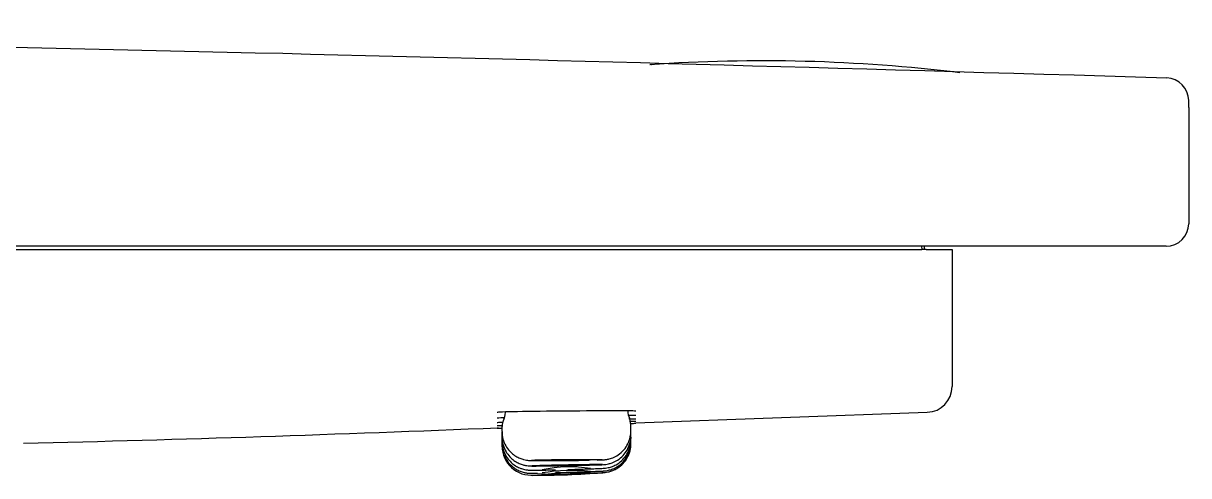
# Model space of a CAD drawing. Header units: millimetres. Extents: x -60 to 7633, y -2614 to 2146.
# Drawn here: x 1296.16 to 1332.31, y -2075.27 to -2061.24 of the extents above; entities that cross this region are included whole.
import ezdxf

# ---------------------------------------------------------------- set-up
doc = ezdxf.new("R2010")
doc.units = ezdxf.units.MM
doc.layers.get('0').update_dxf_attribs({"color": 250})

msp = doc.modelspace()

# ---------------------------------------------------------------- linework, layer by layer
at = {"linetype": 'Continuous'}
for p, q in [((1332.306, -2063.847), (1332.306, -2063.631)), ((1332.306, -2063.847), (1332.306, -2067.453)), ((1331.306, -2068.153), (1104.706, -2068.153)), ((1111.768, -2068.253), (1324.024, -2068.253)), ((1324.016, -2068.153), (1324.024, -2068.253)), ((1324.168, -2068.253), (1324.024, -2068.253)), ((1324.098, -2068.153), (1324.106, -2068.253)), ((1324.168, -2068.253), (1324.968, -2068.253)), ((1324.968, -2068.253), (1324.968, -2072.345)), ((1331.606, -2068.153), (1331.306, -2068.153)), ((1324.968, -2072.345), (1324.968, -2072.505)), ((1315.16, -2073.627), (1324.196, -2073.3)), ((1311.006, -2073.742), (1311.006, -2073.898)), ((1315.006, -2073.877), (1315.006, -2073.705)), ((1311.006, -2073.898), (1311.006, -2073.898)), ((1311.006, -2073.92), (1311.006, -2074.068)), ((1311.006, -2074.068), (1311.006, -2074.2)), ((1315.006, -2074.026), (1315.006, -2073.877)), ((1315.006, -2074.142), (1315.006, -2074.026)), ((1315.006, -2074.225), (1315.006, -2074.142)), ((1311.006, -2074.2), (1311.006, -2074.294)), ((1311.006, -2074.294), (1311.006, -2074.351)), ((1311.006, -2074.351), (1311.006, -2074.37)), ((1315.006, -2074.275), (1315.006, -2074.225)), ((1315.006, -2074.292), (1315.006, -2074.275))]:
    msp.add_line(p, q, dxfattribs=at)
for centre, radius, start, end in [((1319.092, -2113.074), 50.673, 83.0641, 93.964), ((1331.606, -2063.632), 0.7, 0, 88.384), ((1331.606, -2067.453), 0.7, 270, 0), ((1324.168, -2072.505), 0.8, 272.2158, 0), ((1315.259, -2073.297), 0.35, 175.1819, 212.144), ((1275.624, -1222.763), 851.749, 271.381639, 272.372237), ((1312.093, -2047.58), 26.237, 267.2979, 267.6441), ((1311.352, -2073.701), 0.34, 147.4651, 186.9249), ((1312.093, -2047.58), 26.237, 276.3803, 276.7045), ((1311.904, -2074.363), 0.891, 179.1811, 275.6334), ((1312.224, -2051.921), 23.332, 269.2964, 274.7056), ((1312.708, -2064.858), 10.365, 266.696, 271.9609), ((1313.107, -2078.869), 3.872, 80.3411, 102.6842), ((1313.179, -2080.603), 5.497, 83.9721, 99.663), ((1313.336, -2084.642), 9.464, 87.4524, 96.5481), ((1312.86, -2068.631), 6.535, 268.2746, 272.2063)]:
    msp.add_arc(centre, radius, start, end, dxfattribs=at)
for points, knots in [([(1331.628, -2062.935), (1321.261, -2062.63), (1303.558, -2062.118), (1274.624, -2061.568), (1253.79, -2061.279), (1243.695, -2061.242), (1242.492, -2061.238)], [0, 0, 0, 0, 0.317256, 0.640857, 0.963208, 1, 1, 1, 1]), ([(1315.641, -2062.526), (1315.64, -2062.526), (1315.625, -2062.526), (1315.623, -2062.526), (1315.622, -2062.525), (1315.622, -2062.525)], [0, 0, 0, 0, 0.0454802, 0.6073574, 0.7115127, 0.7115127, 0.7115127, 0.7115127]), ([(1315.156, -2073.267), (1315.156, -2073.263), (1314.923, -2073.26), (1314.13, -2073.26), (1313.568, -2073.263), (1312.447, -2073.272), (1311.888, -2073.278), (1311.086, -2073.293), (1310.857, -2073.301), (1310.856, -2073.307)], [0, 0, 0, 0, 0.125, 0.125, 0.25, 0.25, 0.375, 0.375, 0.4999302, 0.4999302, 0.4999302, 0.4999302]), ([(1311.008, -2074.065), (1311.008, -2074.069), (1310.997, -2074.152), (1311.035, -2074.32), (1311.12, -2074.523), (1311.239, -2074.681), (1311.37, -2074.797), (1311.502, -2074.876), (1311.626, -2074.926), (1311.73, -2074.952), (1311.808, -2074.963), (1311.853, -2074.967), (1311.883, -2074.968), (1311.919, -2074.969), (1311.976, -2074.97), (1312.093, -2074.969), (1312.285, -2074.967), (1312.489, -2074.965), (1312.615, -2074.962), (1312.664, -2074.962)], [0, 0, 0, 0, 0.004725, 0.099215, 0.181147, 0.253991, 0.319259, 0.377199, 0.427414, 0.468848, 0.499335, 0.517926, 0.5349, 0.562359, 0.627622, 0.731333, 0.841387, 0.947921, 1, 1, 1, 1]), ([(1311.015, -2073.898), (1311.013, -2073.943), (1311.009, -2074.055), (1311.067, -2074.243), (1311.168, -2074.425), (1311.293, -2074.564), (1311.425, -2074.663), (1311.554, -2074.729), (1311.669, -2074.768), (1311.761, -2074.787), (1311.823, -2074.795), (1311.86, -2074.797), (1311.898, -2074.799), (1311.956, -2074.801), (1312.068, -2074.802), (1312.261, -2074.802), (1312.501, -2074.802), (1312.766, -2074.8), (1312.93, -2074.798), (1313.022, -2074.798)], [0, 0, 0, 0, 0.040912, 0.11877, 0.187128, 0.2483, 0.302972, 0.351077, 0.392003, 0.424236, 0.446421, 0.46272, 0.485271, 0.536343, 0.629644, 0.729415, 0.824145, 0.917315, 1, 1, 1, 1]), ([(1313.052, -2075.077), (1313.104, -2075.075), (1313.236, -2075.072), (1313.468, -2075.065), (1313.711, -2075.058), (1313.912, -2075.051), (1314.063, -2075.046), (1314.126, -2075.043), (1314.175, -2075.04), (1314.232, -2075.034), (1314.321, -2075.019), (1314.443, -2074.981), (1314.601, -2074.902), (1314.758, -2074.776), (1314.894, -2074.597), (1314.978, -2074.39), (1315.016, -2074.224), (1315.005, -2074.145), (1315.004, -2074.139)], [0, 0, 0, 0, 0.048209, 0.141011, 0.234233, 0.32807, 0.421834, 0.518516, 0.54977, 0.564099, 0.592943, 0.639225, 0.693532, 0.768924, 0.83975, 0.915766, 0.99499, 1, 1, 1, 1]), ([(1313.962, -2074.784), (1313.99, -2074.783), (1314.063, -2074.781), (1314.116, -2074.779), (1314.18, -2074.775), (1314.243, -2074.768), (1314.349, -2074.748), (1314.495, -2074.695), (1314.668, -2074.592), (1314.826, -2074.435), (1314.941, -2074.235), (1315.002, -2074.041), (1315, -2073.926), (1314.999, -2073.878)], [0.3734487, 0.3734487, 0.3734487, 0.3734487, 0.4234272, 0.5224622, 0.5490887, 0.5680586, 0.6038544, 0.657662, 0.7239498, 0.8047683, 0.8773262, 0.9555177, 1, 1, 1, 1]), ([(1313.978, -2074.933), (1314.003, -2074.932), (1314.072, -2074.93), (1314.121, -2074.928), (1314.178, -2074.924), (1314.233, -2074.918), (1314.318, -2074.903), (1314.445, -2074.865), (1314.605, -2074.785), (1314.764, -2074.653), (1314.897, -2074.475), (1314.979, -2074.27), (1315.016, -2074.104), (1315.006, -2074.027), (1315.005, -2074.023)], [0.376433, 0.376433, 0.376433, 0.376433, 0.4227493, 0.5206873, 0.5477495, 0.5642332, 0.5937848, 0.6351261, 0.6977267, 0.772203, 0.840944, 0.9172746, 0.9965846, 1, 1, 1, 1]), ([(1311.014, -2074.295), (1311.013, -2074.342), (1311.01, -2074.456), (1311.069, -2074.647), (1311.173, -2074.829), (1311.3, -2074.968), (1311.434, -2075.066), (1311.565, -2075.131), (1311.683, -2075.169), (1311.779, -2075.187), (1311.847, -2075.193), (1311.882, -2075.195), (1311.902, -2075.195), (1311.923, -2075.195), (1311.96, -2075.195), (1312.016, -2075.194), (1312.089, -2075.192), (1312.113, -2075.191)], [0, 0, 0, 0, 0.065307, 0.185086, 0.290091, 0.383996, 0.467939, 0.541857, 0.604939, 0.655613, 0.690771, 0.709018, 0.72422, 0.747366, 0.80234, 0.944747, 1, 1, 1, 1]), ([(1311.014, -2074.201), (1311.013, -2074.259), (1311.014, -2074.382), (1311.081, -2074.578), (1311.188, -2074.754), (1311.316, -2074.887), (1311.45, -2074.981), (1311.579, -2075.042), (1311.694, -2075.077), (1311.784, -2075.093), (1311.844, -2075.098), (1311.876, -2075.1), (1311.9, -2075.101), (1311.933, -2075.101), (1311.989, -2075.101), (1312.11, -2075.099), (1312.3, -2075.095), (1312.5, -2075.091), (1312.622, -2075.088), (1312.667, -2075.086)], [0, 0, 0, 0, 0.059934, 0.146506, 0.222671, 0.290863, 0.351742, 0.405173, 0.450461, 0.486105, 0.508395, 0.522686, 0.538307, 0.566498, 0.637648, 0.739535, 0.847158, 0.952625, 1, 1, 1, 1]), ([(1313.061, -2075.163), (1313.114, -2075.161), (1313.245, -2075.157), (1313.477, -2075.149), (1313.718, -2075.141), (1313.918, -2075.134), (1314.065, -2075.128), (1314.127, -2075.125), (1314.162, -2075.124), (1314.198, -2075.121), (1314.271, -2075.112), (1314.382, -2075.086), (1314.532, -2075.024), (1314.696, -2074.917), (1314.846, -2074.755), (1314.953, -2074.552), (1315.006, -2074.366), (1315.001, -2074.262), (1314.999, -2074.225)], [0, 0, 0, 0, 0.048073, 0.140611, 0.233541, 0.32703, 0.420254, 0.515479, 0.543361, 0.557335, 0.573544, 0.620851, 0.670368, 0.736528, 0.815285, 0.888309, 0.966558, 1, 1, 1, 1]), ([(1313.322, -2075.205), (1313.374, -2075.203), (1313.515, -2075.198), (1313.722, -2075.19), (1313.921, -2075.183), (1314.065, -2075.177), (1314.124, -2075.175), (1314.149, -2075.174), (1314.163, -2075.173), (1314.181, -2075.172), (1314.226, -2075.167), (1314.307, -2075.154), (1314.425, -2075.12), (1314.572, -2075.052), (1314.732, -2074.934), (1314.874, -2074.762), (1314.969, -2074.557), (1315.013, -2074.382), (1315.002, -2074.292), (1315, -2074.273)], [0.0863345, 0.0863345, 0.0863345, 0.0863345, 0.1394992, 0.2316647, 0.3243301, 0.4165395, 0.5098364, 0.5349239, 0.5464728, 0.5541667, 0.5639705, 0.5958099, 0.6343445, 0.6860535, 0.7565662, 0.8305046, 0.9046713, 0.9828882, 1, 1, 1, 1]), ([(1314.111, -2074.776), (1314.11, -2074.776), (1314.108, -2074.776), (1314.107, -2074.776), (1314.092, -2074.775), (1314.055, -2074.774), (1314.001, -2074.774), (1313.946, -2074.773), (1313.872, -2074.773), (1313.784, -2074.773), (1313.696, -2074.773), (1313.592, -2074.773), (1313.48, -2074.774), (1313.369, -2074.774), (1313.246, -2074.775), (1313.124, -2074.776), (1313.047, -2074.777), (1312.969, -2074.777), (1312.893, -2074.778), (1312.77, -2074.779), (1312.649, -2074.781), (1312.538, -2074.782), (1312.427, -2074.784), (1312.323, -2074.785), (1312.236, -2074.787), (1312.149, -2074.789), (1312.076, -2074.79), (1312.023, -2074.792), (1311.97, -2074.794), (1311.935, -2074.795), (1311.921, -2074.796), (1311.921, -2074.796), (1311.921, -2074.796), (1311.921, -2074.796)], [0.2650266, 0.2650266, 0.2650266, 0.2650266, 0.2706482, 0.2706482, 0.2706482, 0.3243642, 0.3243642, 0.3243642, 0.3780913, 0.3780913, 0.3780913, 0.4318197, 0.4318197, 0.4318197, 0.4855365, 0.4855365, 0.4855365, 0.5188663, 0.5188663, 0.5188663, 0.5725661, 0.5725661, 0.5725661, 0.626256, 0.626256, 0.626256, 0.6799436, 0.6799436, 0.6799436, 0.7336373, 0.7336373, 0.7336373, 0.7345891, 0.7345891, 0.7345891, 0.7345891]), ([(1313.756, -2074.781), (1313.756, -2074.78), (1313.755, -2074.78), (1313.751, -2074.78), (1313.742, -2074.779), (1313.717, -2074.779), (1313.681, -2074.778), (1313.644, -2074.778), (1313.594, -2074.778), (1313.534, -2074.778), (1313.474, -2074.778), (1313.404, -2074.778), (1313.328, -2074.778), (1313.252, -2074.779), (1313.169, -2074.779), (1313.085, -2074.78), (1313.002, -2074.781), (1312.916, -2074.781), (1312.834, -2074.782), (1312.752, -2074.783), (1312.673, -2074.784), (1312.602, -2074.785), (1312.531, -2074.786), (1312.468, -2074.788), (1312.416, -2074.789), (1312.364, -2074.79), (1312.323, -2074.791), (1312.296, -2074.792), (1312.269, -2074.793), (1312.256, -2074.794), (1312.257, -2074.795), (1312.257, -2074.795), (1312.273, -2074.796), (1312.302, -2074.797), (1312.33, -2074.797), (1312.373, -2074.797), (1312.426, -2074.798), (1312.479, -2074.798), (1312.544, -2074.798), (1312.616, -2074.797), (1312.688, -2074.797), (1312.768, -2074.797), (1312.85, -2074.796), (1312.901, -2074.796), (1312.954, -2074.795), (1313.006, -2074.795)], [0.2501445, 0.2501445, 0.2501445, 0.2501445, 0.2685476, 0.2685476, 0.2685476, 0.3222525, 0.3222525, 0.3222525, 0.3759533, 0.3759533, 0.3759533, 0.4296516, 0.4296516, 0.4296516, 0.4833499, 0.4833499, 0.4833499, 0.5370505, 0.5370505, 0.5370505, 0.5907552, 0.5907552, 0.5907552, 0.644464, 0.644464, 0.644464, 0.6981753, 0.6981753, 0.6981753, 0.7518861, 0.7518861, 0.7518861, 0.8055935, 0.8055935, 0.8055935, 0.8592958, 0.8592958, 0.8592958, 0.9129939, 0.9129939, 0.9129939, 0.9666907, 0.9666907, 0.9666907, 1, 1, 1, 1]), ([(1313.006, -2074.795), (1313.09, -2074.794), (1313.176, -2074.793), (1313.255, -2074.792), (1313.334, -2074.791), (1313.409, -2074.79), (1313.475, -2074.788), (1313.541, -2074.787), (1313.598, -2074.786), (1313.642, -2074.785), (1313.687, -2074.784), (1313.72, -2074.783), (1313.738, -2074.782)], [0, 0, 0, 0, 0.0537084, 0.0537084, 0.0537084, 0.1074166, 0.1074166, 0.1074166, 0.1611273, 0.1611273, 0.1611273, 0.2148386, 0.2148386, 0.2148386, 0.2148386]), ([(1313.022, -2074.798), (1313.075, -2074.797), (1313.187, -2074.796), (1313.307, -2074.794), (1313.377, -2074.794)], [0, 0, 0, 0, 0.048313, 0.1211356, 0.1211356, 0.1211356, 0.1211356]), ([(1313.006, -2074.955), (1313.017, -2074.955), (1313.028, -2074.955), (1313.038, -2074.955), (1313.161, -2074.952), (1313.286, -2074.95), (1313.402, -2074.947), (1313.517, -2074.945), (1313.627, -2074.942), (1313.722, -2074.94), (1313.817, -2074.937), (1313.9, -2074.935), (1313.964, -2074.933), (1314.028, -2074.931), (1314.075, -2074.929), (1314.1, -2074.928), (1314.1, -2074.928), (1314.1, -2074.928), (1314.1, -2074.928), (1314.125, -2074.927), (1314.13, -2074.926), (1314.115, -2074.925), (1314.099, -2074.925), (1314.061, -2074.924), (1314.006, -2074.925), (1313.951, -2074.925), (1313.875, -2074.926), (1313.787, -2074.927), (1313.698, -2074.928), (1313.593, -2074.929), (1313.481, -2074.931), (1313.369, -2074.933), (1313.247, -2074.935), (1313.124, -2074.937), (1313.048, -2074.938), (1312.97, -2074.94), (1312.893, -2074.941), (1312.771, -2074.943), (1312.649, -2074.946), (1312.539, -2074.948), (1312.428, -2074.951), (1312.326, -2074.953), (1312.239, -2074.956), (1312.153, -2074.958), (1312.08, -2074.96), (1312.028, -2074.962), (1311.976, -2074.964), (1311.942, -2074.965), (1311.929, -2074.967), (1311.928, -2074.967), (1311.927, -2074.967), (1311.927, -2074.967)], [0, 0, 0, 0, 0.0045963, 0.0045963, 0.0045963, 0.0582881, 0.0582881, 0.0582881, 0.1119816, 0.1119816, 0.1119816, 0.1656593, 0.1656593, 0.1656593, 0.2193143, 0.2193143, 0.2193143, 0.2193889, 0.2193889, 0.2193889, 0.2730795, 0.2730795, 0.2730795, 0.3267871, 0.3267871, 0.3267871, 0.3805127, 0.3805127, 0.3805127, 0.4342466, 0.4342466, 0.4342466, 0.4879719, 0.4879719, 0.4879719, 0.521321, 0.521321, 0.521321, 0.5750366, 0.5750366, 0.5750366, 0.6287352, 0.6287352, 0.6287352, 0.6824219, 0.6824219, 0.6824219, 0.7361068, 0.7361068, 0.7361068, 0.739836, 0.739836, 0.739836, 0.739836]), ([(1314.139, -2075.191), (1314.139, -2075.191), (1314.135, -2075.191), (1314.128, -2075.191), (1314.111, -2075.192), (1314.072, -2075.193), (1314.015, -2075.195), (1313.958, -2075.197), (1313.882, -2075.2), (1313.792, -2075.203), (1313.702, -2075.206), (1313.596, -2075.21), (1313.483, -2075.214), (1313.371, -2075.218), (1313.248, -2075.223), (1313.125, -2075.227), (1313.048, -2075.23), (1312.97, -2075.233), (1312.894, -2075.236), (1312.772, -2075.24), (1312.651, -2075.244), (1312.541, -2075.248), (1312.431, -2075.252), (1312.329, -2075.256), (1312.244, -2075.259), (1312.159, -2075.262), (1312.088, -2075.264), (1312.037, -2075.266), (1311.986, -2075.268), (1311.954, -2075.269), (1311.943, -2075.27), (1311.94, -2075.27), (1311.939, -2075.27), (1311.939, -2075.27)], [0.2548111, 0.2548111, 0.2548111, 0.2548111, 0.2773671, 0.2773671, 0.2773671, 0.3310652, 0.3310652, 0.3310652, 0.3848019, 0.3848019, 0.3848019, 0.4385614, 0.4385614, 0.4385614, 0.4923229, 0.4923229, 0.4923229, 0.525695, 0.525695, 0.525695, 0.5794292, 0.5794292, 0.5794292, 0.633126, 0.633126, 0.633126, 0.6867939, 0.6867939, 0.6867939, 0.7404537, 0.7404537, 0.7404537, 0.7544607, 0.7544607, 0.7544607, 0.7544607]), ([(1313.756, -2075.205), (1313.756, -2075.205), (1313.755, -2075.205), (1313.751, -2075.205), (1313.742, -2075.205), (1313.717, -2075.206), (1313.681, -2075.207), (1313.644, -2075.209), (1313.594, -2075.21), (1313.534, -2075.213), (1313.474, -2075.215), (1313.404, -2075.217), (1313.328, -2075.22), (1313.252, -2075.223), (1313.169, -2075.226), (1313.085, -2075.229), (1313.002, -2075.232), (1312.916, -2075.235), (1312.834, -2075.238), (1312.752, -2075.241), (1312.673, -2075.244), (1312.602, -2075.246), (1312.531, -2075.249), (1312.467, -2075.251), (1312.416, -2075.253), (1312.364, -2075.255), (1312.323, -2075.256), (1312.296, -2075.257), (1312.27, -2075.258), (1312.256, -2075.259), (1312.256, -2075.259)], [0.2497411, 0.2497411, 0.2497411, 0.2497411, 0.2686001, 0.2686001, 0.2686001, 0.3222525, 0.3222525, 0.3222525, 0.3759119, 0.3759119, 0.3759119, 0.4295983, 0.4295983, 0.4295983, 0.4833193, 0.4833193, 0.4833193, 0.5370677, 0.5370677, 0.5370677, 0.590824, 0.590824, 0.590824, 0.6445654, 0.6445654, 0.6445654, 0.6982761, 0.6982761, 0.6982761, 0.7502854, 0.7502854, 0.7502854, 0.7502854]), ([(1313.006, -2074.942), (1312.923, -2074.943), (1312.837, -2074.945), (1312.758, -2074.947), (1312.679, -2074.948), (1312.603, -2074.95), (1312.538, -2074.952), (1312.472, -2074.953), (1312.415, -2074.955), (1312.37, -2074.956), (1312.326, -2074.958), (1312.293, -2074.959), (1312.275, -2074.96), (1312.263, -2074.96), (1312.257, -2074.961), (1312.257, -2074.961)], [0, 0, 0, 0, 0.0537195, 0.0537195, 0.0537195, 0.1074389, 0.1074389, 0.1074389, 0.1611592, 0.1611592, 0.1611592, 0.2148742, 0.2148742, 0.2148742, 0.2501486, 0.2501486, 0.2501486, 0.2501486]), ([(1312.262, -2074.962), (1312.271, -2074.963), (1312.296, -2074.963), (1312.332, -2074.963), (1312.369, -2074.962), (1312.419, -2074.962), (1312.479, -2074.961), (1312.539, -2074.961), (1312.609, -2074.96), (1312.685, -2074.959), (1312.761, -2074.957), (1312.844, -2074.956), (1312.928, -2074.954), (1313.011, -2074.953), (1313.097, -2074.951), (1313.179, -2074.949), (1313.261, -2074.948), (1313.34, -2074.946), (1313.411, -2074.944), (1313.482, -2074.943), (1313.546, -2074.941), (1313.597, -2074.939), (1313.649, -2074.938), (1313.69, -2074.937), (1313.717, -2074.936)], [0.2685792, 0.2685792, 0.2685792, 0.2685792, 0.3222736, 0.3222736, 0.3222736, 0.3759614, 0.3759614, 0.3759614, 0.4296502, 0.4296502, 0.4296502, 0.4833471, 0.4833471, 0.4833471, 0.5370556, 0.5370556, 0.5370556, 0.590774, 0.590774, 0.590774, 0.6444957, 0.6444957, 0.6444957, 0.6982128, 0.6982128, 0.6982128, 0.6982128]), ([(1312.663, -2074.962), (1312.667, -2074.962), (1312.67, -2074.962), (1312.673, -2074.961), (1312.78, -2074.96), (1312.894, -2074.958), (1313.006, -2074.955)], [0.94946728, 0.94946728, 0.94946728, 0.94946728, 0.9509812, 0.9509812, 0.9509812, 1, 1, 1, 1]), ([(1313.756, -2074.933), (1313.756, -2074.933), (1313.756, -2074.933), (1313.756, -2074.933), (1313.756, -2074.932), (1313.74, -2074.932), (1313.711, -2074.932), (1313.683, -2074.932), (1313.64, -2074.932), (1313.587, -2074.933), (1313.534, -2074.933), (1313.469, -2074.934), (1313.397, -2074.935), (1313.325, -2074.936), (1313.245, -2074.937), (1313.163, -2074.939), (1313.112, -2074.94), (1313.059, -2074.941), (1313.006, -2074.942)], [0.7501963, 0.7501963, 0.7501963, 0.7501963, 0.75192, 0.75192, 0.75192, 0.8056162, 0.8056162, 0.8056162, 0.8593054, 0.8593054, 0.8593054, 0.9129942, 0.9129942, 0.9129942, 0.9666893, 0.9666893, 0.9666893, 1, 1, 1, 1]), ([(1313.039, -2074.955), (1313.091, -2074.954), (1313.201, -2074.952), (1313.317, -2074.949), (1313.384, -2074.948)], [0, 0, 0, 0, 0.0482722, 0.1178703, 0.1178703, 0.1178703, 0.1178703])]:
    msp.add_open_spline(points, degree=3, knots=knots, dxfattribs=at)
for points in [[(1311.102, -2073.302), (1311.098, -2073.414), (1311.083, -2073.484), (1311.057, -2073.512)], [(1315.156, -2073.406), (1315.156, -2073.404), (1315.084, -2073.403), (1314.951, -2073.404)], [(1311.065, -2073.476), (1310.93, -2073.481), (1310.857, -2073.485), (1310.856, -2073.487)], [(1311.005, -2073.619), (1310.908, -2073.623), (1310.857, -2073.626), (1310.856, -2073.627)], [(1310.995, -2073.72), (1310.905, -2073.724), (1310.857, -2073.726), (1310.856, -2073.727)], [(1315.002, -2073.701), (1314.995, -2073.587), (1314.979, -2073.516), (1314.952, -2073.489)], [(1315.156, -2073.591), (1315.156, -2073.59), (1315.089, -2073.591), (1314.966, -2073.594)], [(1315.156, -2073.514), (1315.156, -2073.512), (1315.094, -2073.513), (1314.979, -2073.514)], [(1315.156, -2073.652), (1315.156, -2073.652), (1315.096, -2073.655), (1314.985, -2073.659)], [(1311.011, -2073.802), (1310.915, -2073.805), (1310.862, -2073.807), (1310.857, -2073.807)]]:
    msp.add_open_spline(points, degree=3, dxfattribs=at)

doc.saveas('drawing.dxf')
